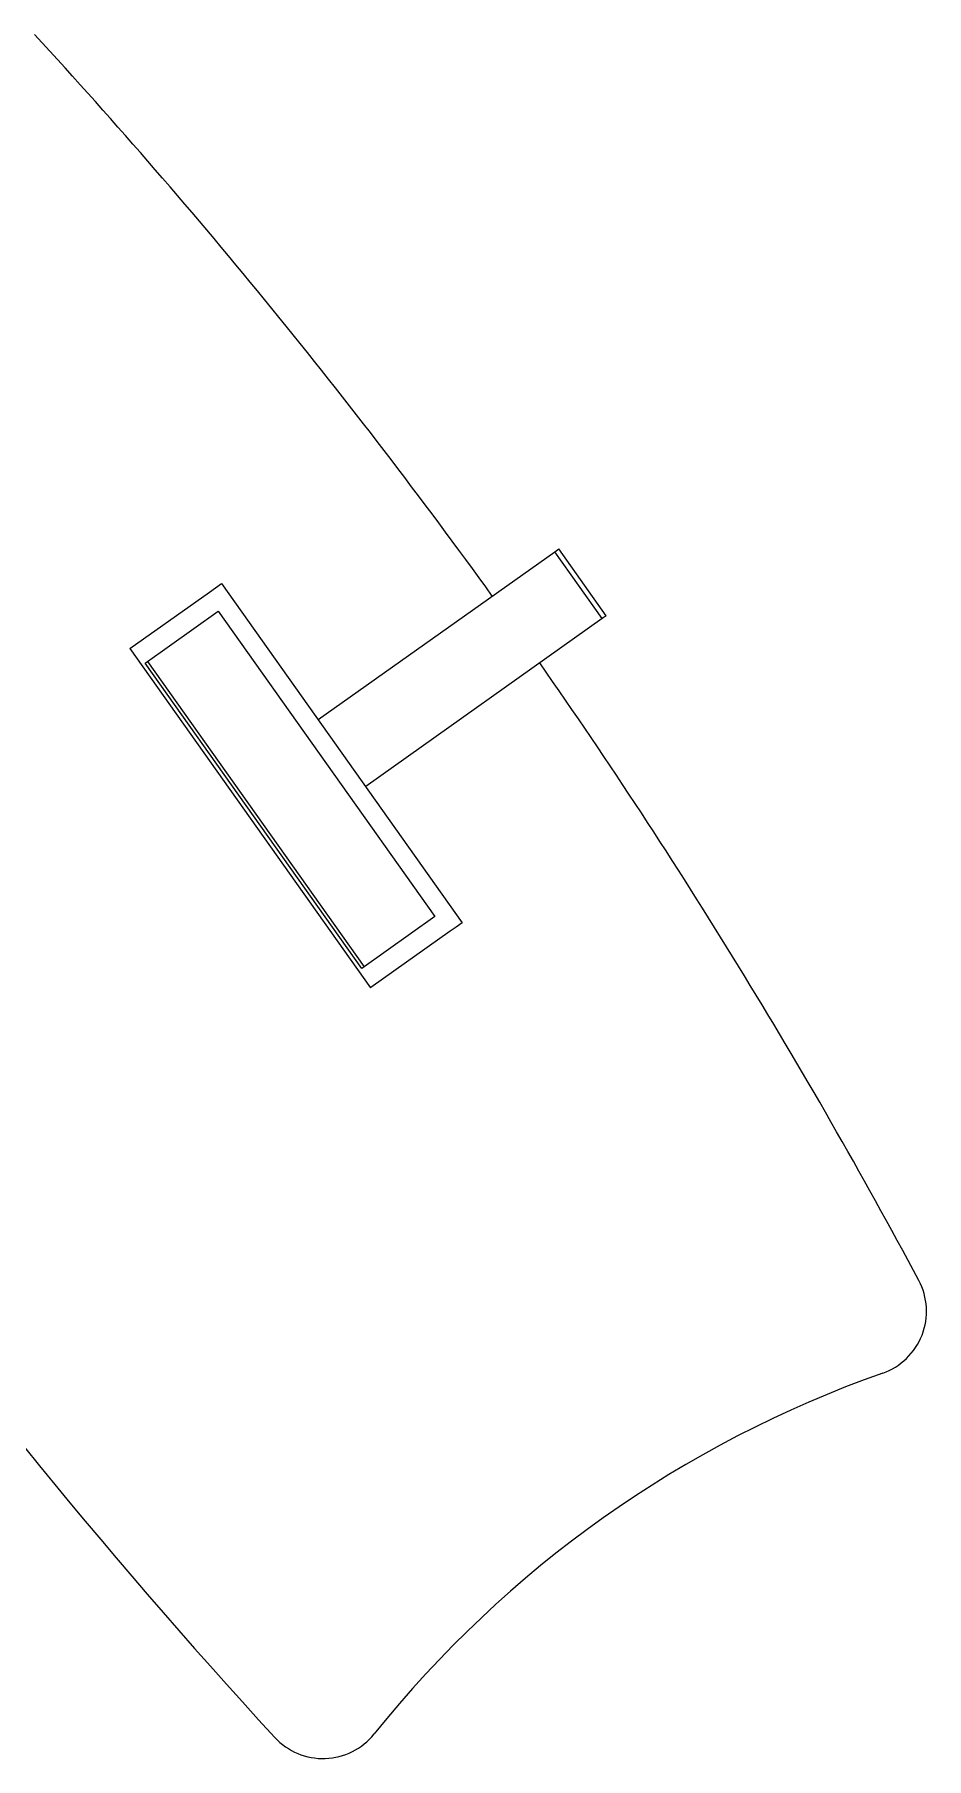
# Model space of a CAD drawing. Header units: millimetres. Extents: x 79795 to 317870, y -36033 to 97293.
# Drawn here: x 203431 to 204249, y 16016 to 17596 of the extents above; entities that cross this region are included whole.
import ezdxf

# ---------------------------------------------------------------- set-up
doc = ezdxf.new("R2010")
doc.units = ezdxf.units.MM
doc.header["$MEASUREMENT"] = 0
doc.layers.add('I-FURN', color=8, linetype='CONTINUOUS', lineweight=9)

msp = doc.modelspace()

# ---------------------------------------------------------------- linework, layer by layer
at = {"layer": 'I-FURN'}
for p, q in [((203908, 17121.7), (203911.8, 17124.3)), ((203955.2, 17063.1), (203911.8, 17124.3)), ((203691.4, 16967.9), (203908, 17121.7)), ((203951.4, 17060.5), (203908, 17121.7)), ((203597.1, 17088.6), (203602.8, 17092.7)), ((203602.8, 17092.7), (203823.3, 16781.9)), ((203518.9, 17033.1), (203591.6, 17084.8)), ((203591.6, 17084.8), (203597.1, 17088.6)), ((203532.8, 17019.6), (203599.8, 17067.2)), ((203599.8, 17067.2), (203798.2, 16787.5)), ((203951.4, 17060.5), (203734.8, 16906.7)), ((203955.2, 17063.1), (203951.4, 17060.5)), ((203518.7, 17033), (203518.9, 17033.1)), ((203518.7, 17033), (203739.2, 16722.3)), ((203731.2, 16740), (203532.8, 17019.6)), ((203534.9, 17021.1), (203733.3, 16741.5)), ((203798.2, 16787.5), (203731.2, 16740)), ((203817.6, 16777.9), (203812.1, 16774)), ((203823.3, 16781.9), (203817.6, 16777.9)), ((203812.1, 16774), (203739.4, 16722.4)), ((203739.4, 16722.4), (203739.2, 16722.3))]:
    msp.add_line(p, q, dxfattribs=at)
for centre, radius, start, end in [((199348.9, 13840.7), 5546.8, 35.7457, 42.607), ((207734.1, 19790.5), 5546.8, 208.1094, 222.607), ((199348.9, 13840.7), 5546.8, 28.1094, 34.9707), ((204188.5, 16425.8), 60, 289.3931, 28.1094), ((204553.3, 15389.6), 1038.5, 109.3931, 141.3233), ((203695.7, 16076.1), 60, 222.607, 321.3233)]:
    msp.add_arc(centre, radius, start, end, dxfattribs=at)

doc.saveas('drawing.dxf')
